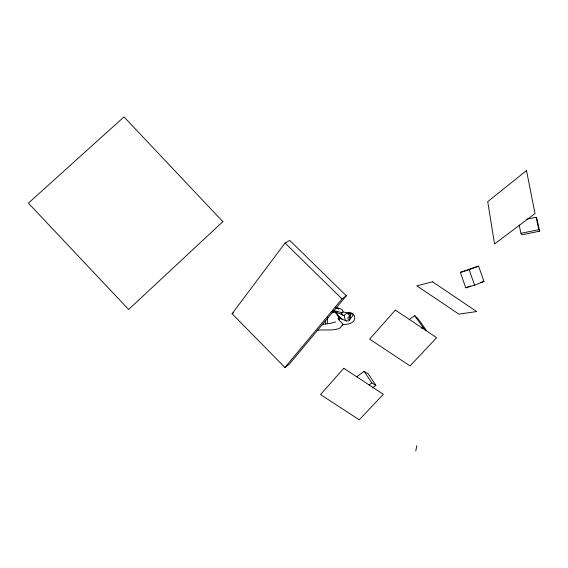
<?xml version="1.0" encoding="UTF-8"?>
<svg xmlns="http://www.w3.org/2000/svg" width="568" height="568" viewBox="0 0 568 568"><rect width="100%" height="100%" fill="white"/><g stroke="black" fill="none" stroke-linecap="round" stroke-linejoin="round"><path stroke-width="0.85" d="M349.945 317.81L349.703 319.635L348.269 319.301A1.392 1.065 -85.5 0 1 347.935 318.705L347.935 317.938A1.079 0.824 -85.5 0 1 348.07 317.391L349.611 316.383L349.945 317.81C351.358 316.014 349.98 309.077 348.234 313.877A1.029 0.788 -85.8 0 0 348.305 314.416L349.618 315.524L350.144 314.196M327.7 317.207L327.211 323.753M325.57 320.473L325.379 324.087M415.783 451.084L416.827 445.653M344.599 315.268L344.485 315.886A4.232 3.238 -85.6 0 0 344.52 316.894L344.975 319.18L346.175 320.991L348.688 320.899L353.09 315.297L351.052 313.415L347.921 313.103L345.962 313.685A5.545 4.239 -85.5 0 0 345.138 314.402L344.449 315.389L343.534 315.474L341.219 313.983L342.085 313.657L341.183 313.053L343.15 312.017L348.496 312.854M349.547 316.376L349.618 315.524M232.092 313.756L285.065 243.061L289.758 240.434L346.331 295.772L289.431 364.024L284.937 367.51L232.092 313.756L233.469 312.897M284.937 367.51L342.035 298.903L346.331 295.772M342.561 325.13L343.115 324.683C347.382 324.307 354.169 323.739 354.73 318.236C355.007 315.623 353.126 312.528 350.207 312.918M337.03 311.534L336.646 313.124L339.692 319.649L338.024 318.307L339.692 320.856L343.129 324.207L340.701 327.232A9.365 7.221 -85.2 0 1 339.195 328.418C332.323 331.165 324.214 329.17 317.107 330.32M409.315 319.528L414.612 315.588L418.233 319.003L426.596 330.661L423.061 327.388L414.612 315.588M421.726 328.375L423.061 327.388M356.633 376.889L364.109 371.337L368.227 373.858L375.853 385.352L372.473 387.852M369.065 384.998L371.806 382.967L375.853 385.352M474.614 285.193L483.986 281.472L478.561 266.108L460.35 272.384L465.767 287.813L474.614 285.193L469.14 269.644L460.35 272.384M465.767 287.813L470.46 285.945M469.14 269.644L478.561 266.108M480.776 282.424L483.986 281.472M526.799 219.198L536.128 217.274L536.973 219.007L539.6 231.204L522.049 234.754L520.934 233.306L519.188 225.063M520.934 233.306L538.798 229.685L539.6 231.204M335.695 321.893L330.377 323.391L322.29 324.385M333.153 310.447L341.993 312.677M333.068 310.909L335.198 311.335L336.646 313.124M346.175 320.991L340.409 318.435L337.974 315.772M336.015 307.338L341.524 309.205A3.955 3.046 -85.7 0 1 342.27 309.844L343.15 312.017M335.979 307.906L338.769 309.113M343.285 315.339C340.289 313.309 335.944 312.783 333.21 311.143M332.003 312.301C333.473 312.833 334.367 311.044 335.674 312.933L342.042 319.237M333.139 311.385L333.274 312.095L332.117 312.08M285.065 243.061L342.035 298.903M364.109 371.337L371.806 382.967M536.128 217.274L538.798 229.685M349.426 319.706L349.455 320.38M343.803 368.291L320.544 394.568L359.246 419.83L383.322 394.284L343.803 368.291M395.328 310.085L369.626 339.117L410.046 365.92L436.636 337.697L395.328 310.085M222.869 221.662L128.609 309.475L28.4 203.138L123.994 116.916L222.869 221.662M526.5 170.577L487.713 201.64L494.529 243.956L535.013 213.561L526.5 170.577M432.575 281.806L416.813 285.818L458.859 314.118L476.68 311.562L432.575 281.806"/></g></svg>
